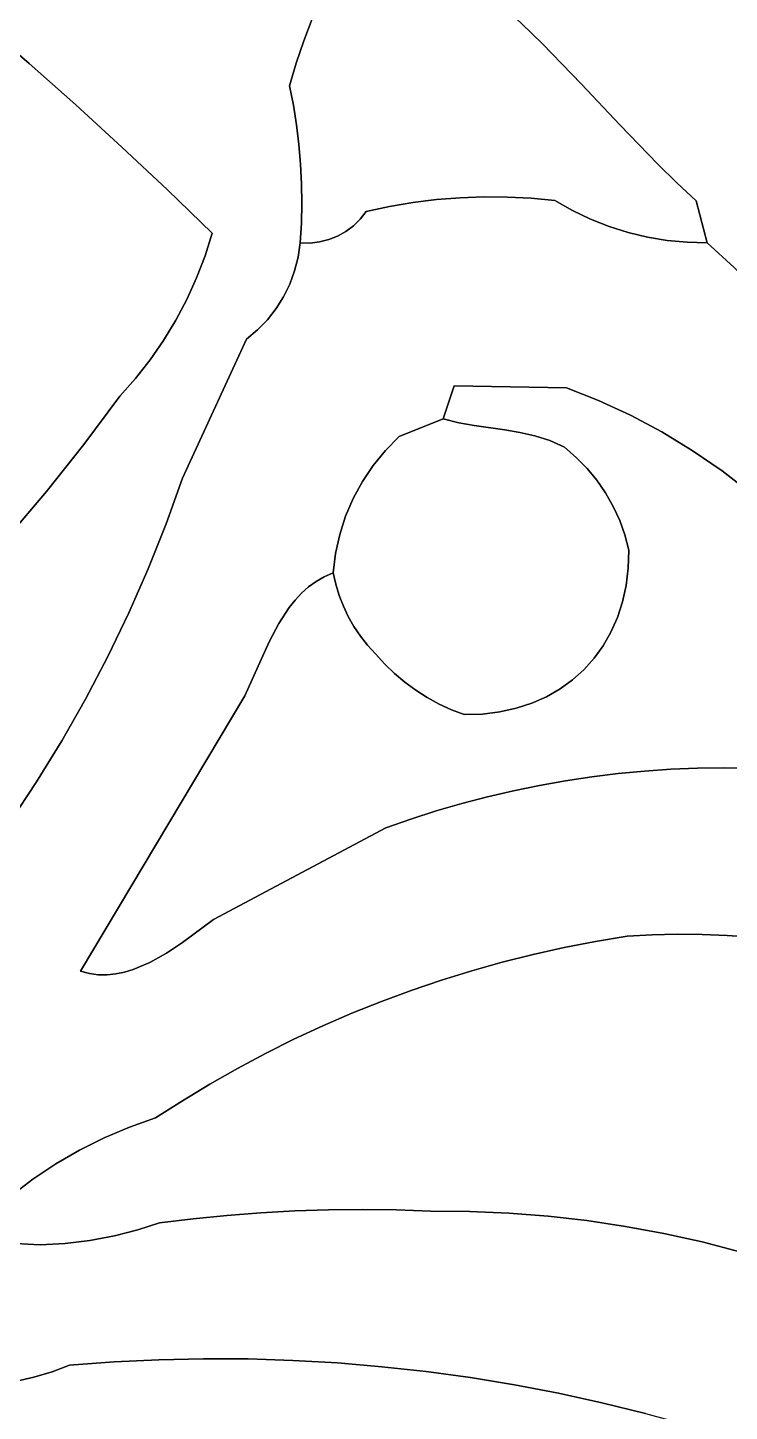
# Model space of a CAD drawing. Header units: inches. Extents: x 37.2 to 70.6, y 17.4 to 61.6.
# Drawn here: x 60.165 to 62.237, y 34.464 to 38.547 of the extents above; entities that cross this region are included whole.
import ezdxf

# ---------------------------------------------------------------- set-up
doc = ezdxf.new("R2010")
doc.units = ezdxf.units.IN
doc.layers.add('SURFACES_FOR_SKETCHUP', color=7, linetype='Continuous')

msp = doc.modelspace()

# ---------------------------------------------------------------- linework, layer by layer
at = {"layer": 'SURFACES_FOR_SKETCHUP'}
for points, invisible_edges in [([(61.6244, 38.5585), (61.6839, 38.5003), (61.976, 38.9131)], 10), ([(62.0384, 38.8634), (61.976, 38.9131), (61.6839, 38.5003)], 10), ([(62.0384, 38.8634), (61.6839, 38.5003), (62.1027, 38.8193)], 3), ([(61.6839, 38.5003), (61.8, 38.3805), (62.1027, 38.8193)], 10), ([(62.1355, 38.8001), (62.1027, 38.8193), (61.8, 38.3805)], 10), ([(62.1355, 38.8001), (61.8, 38.3805), (62.1687, 38.783)], 3), ([(62.2822, 38.6807), (62.1687, 38.783), (61.8, 38.3805)], 11), ([(60.169, 38.4414), (61.0618, 38.6996), (60.0293, 38.5617)], 3), ([(61.0618, 38.6996), (60.169, 38.4414), (61.0322, 38.6369)], 3), ([(61.8, 38.3805), (61.9136, 38.2603), (62.2822, 38.6807)], 10), ([(62.3314, 38.6073), (62.2822, 38.6807), (61.9136, 38.2603)], 10), ([(61.0322, 38.6369), (60.169, 38.4414), (61.005, 38.573)], 3), ([(61.005, 38.573), (60.9803, 38.5081), (61.5017, 38.6687)], 10), ([(61.5017, 38.6687), (60.9803, 38.5081), (61.3722, 38.0399)], 11), ([(61.5638, 38.6148), (61.5017, 38.6687), (61.3722, 38.0399)], 10), ([(61.6244, 38.5585), (61.5638, 38.6148), (61.3722, 38.0399)], 10), ([(62.3838, 38.5362), (62.3314, 38.6073), (61.9136, 38.2603)], 10), ([(60.169, 38.4414), (60.0293, 38.5617), (60.2203, 37.1788)], 10), ([(60.1057, 37.0433), (60.2203, 37.1788), (60.0293, 38.5617)], 10), ([(60.307, 38.3192), (61.005, 38.573), (60.169, 38.4414)], 3), ([(61.005, 38.573), (60.307, 38.3192), (60.9803, 38.5081)], 3), ([(61.442, 38.0455), (61.6244, 38.5585), (61.3722, 38.0399)], 3), ([(61.6244, 38.5585), (61.442, 38.0455), (61.6839, 38.5003)], 3), ([(60.9803, 38.5081), (60.307, 38.3192), (60.9581, 38.4422)], 3), ([(60.9581, 38.4422), (61.3027, 38.0312), (60.9803, 38.5081)], 3), ([(61.3027, 38.0312), (61.3722, 38.0399), (60.9803, 38.5081)], 10), ([(61.9136, 38.2603), (62.0261, 38.1441), (62.3838, 38.5362)], 10), ([(62.4394, 38.4676), (62.3838, 38.5362), (62.0261, 38.1441)], 10), ([(61.512, 38.0481), (61.6839, 38.5003), (61.442, 38.0455)], 3), ([(61.5821, 38.0475), (61.6839, 38.5003), (61.512, 38.0481)], 3), ([(61.6839, 38.5003), (61.5821, 38.0475), (61.8, 38.3805)], 3), ([(62.0261, 38.1441), (62.0823, 38.089), (62.4394, 38.4676)], 10), ([(62.498, 38.4016), (62.4394, 38.4676), (62.0823, 38.089)], 10), ([(60.2203, 37.1788), (60.331, 37.3175), (60.169, 38.4414)], 10), ([(60.307, 38.3192), (60.169, 38.4414), (60.331, 37.3175)], 10), ([(60.4432, 38.195), (60.9581, 38.4422), (60.307, 38.3192)], 3), ([(60.9581, 38.4422), (60.4432, 38.195), (60.9384, 38.3755)], 3), ([(60.9581, 38.4422), (60.9384, 38.3755), (60.9497, 38.3183)], 8), ([(60.9497, 38.3183), (61.3027, 38.0312), (60.9581, 38.4422)], 11), ([(62.0823, 38.089), (62.1389, 38.0366), (62.498, 38.4016)], 10), ([(62.5595, 38.3383), (62.498, 38.4016), (62.1389, 38.0366)], 10), ([(60.5776, 38.0689), (60.9384, 38.3755), (60.4432, 38.195)], 3), ([(60.9384, 38.3755), (60.5776, 38.0689), (60.9497, 38.3183)], 3), ([(61.6522, 38.0438), (61.8, 38.3805), (61.5821, 38.0475)], 3), ([(61.6522, 38.0438), (61.7221, 38.0371), (61.8, 38.3805)], 10), ([(61.9136, 38.2603), (61.8, 38.3805), (61.7221, 38.0371)], 10), ([(60.4432, 38.195), (60.307, 38.3192), (60.4376, 37.4595)], 10), ([(60.331, 37.3175), (60.4376, 37.4595), (60.307, 38.3192)], 10), ([(60.9497, 38.3183), (60.5776, 38.0689), (60.9588, 38.2608)], 3), ([(60.9588, 38.2608), (61.3027, 38.0312), (60.9497, 38.3183)], 3), ([(62.6239, 38.2777), (62.5595, 38.3383), (62.1389, 38.0366)], 10), ([(60.9588, 38.2608), (60.5776, 38.0689), (60.9659, 38.203)], 3), ([(60.9659, 38.203), (61.2335, 38.0194), (60.9588, 38.2608)], 3), ([(61.3027, 38.0312), (60.9588, 38.2608), (61.2335, 38.0194)], 3), ([(62.1389, 38.0366), (62.2512, 37.8397), (62.6239, 38.2777)], 11), ([(61.7221, 38.0371), (61.7737, 38.0079), (61.9136, 38.2603)], 10), ([(61.7737, 38.0079), (61.827, 37.9825), (61.9136, 38.2603)], 10), ([(62.0261, 38.1441), (61.9136, 38.2603), (61.827, 37.9825)], 10), ([(60.4376, 37.4595), (60.4838, 37.5121), (60.4432, 38.195)], 10), ([(60.4838, 37.5121), (60.5267, 37.5672), (60.4432, 38.195)], 10), ([(60.5663, 37.6245), (60.4432, 38.195), (60.5267, 37.5672)], 3), ([(60.5776, 38.0689), (60.4432, 38.195), (60.5663, 37.6245)], 10), ([(60.9659, 38.203), (60.5776, 38.0689), (60.9709, 38.145)], 3), ([(60.9709, 38.145), (61.1648, 38.0045), (60.9659, 38.203)], 3), ([(61.2335, 38.0194), (60.9659, 38.203), (61.1648, 38.0045)], 3), ([(60.7103, 37.9408), (60.9709, 38.145), (60.5776, 38.0689)], 3), ([(60.9709, 38.145), (60.7103, 37.9408), (60.9738, 38.0869)], 3), ([(60.9738, 38.0869), (61.1648, 38.0045), (60.9709, 38.145)], 3), ([(61.8819, 37.9609), (62.0261, 38.1441), (61.827, 37.9825)], 3), ([(61.938, 37.9432), (62.0261, 38.1441), (61.8819, 37.9609)], 3), ([(62.0261, 38.1441), (61.938, 37.9432), (62.0823, 38.089)], 3), ([(60.6023, 37.6841), (60.5776, 38.0689), (60.5663, 37.6245)], 3), ([(60.7103, 37.9408), (60.5776, 38.0689), (60.6889, 37.8741)], 2), ([(60.6349, 37.7456), (60.6638, 37.809), (60.5776, 38.0689)], 10), ([(60.6023, 37.6841), (60.6349, 37.7456), (60.5776, 38.0689)], 10), ([(60.6889, 37.8741), (60.5776, 38.0689), (60.6638, 37.809)], 3), ([(60.9738, 38.0869), (60.7103, 37.9408), (60.9747, 38.0287)], 3), ([(60.9747, 38.0287), (61.1648, 38.0045), (60.9738, 38.0869)], 3), ([(61.9952, 37.9294), (62.0823, 38.089), (61.938, 37.9432)], 3), ([(61.9952, 37.9294), (62.0533, 37.9196), (62.0823, 38.089)], 10), ([(62.0823, 38.089), (62.0533, 37.9196), (62.1389, 38.0366)], 3), ([(60.9747, 38.0287), (60.7103, 37.9408), (60.9734, 37.9705)], 3), ([(60.9734, 37.9705), (61.0798, 37.9322), (60.9747, 38.0287)], 3), ([(61.1042, 37.9457), (60.9747, 38.0287), (61.0798, 37.9322)], 3), ([(61.1268, 37.9624), (60.9747, 38.0287), (61.1042, 37.9457)], 3), ([(61.1471, 37.982), (60.9747, 38.0287), (61.1268, 37.9624)], 3), ([(61.1648, 38.0045), (60.9747, 38.0287), (61.1471, 37.982)], 3), ([(61.2335, 38.0194), (61.1471, 37.982), (61.1268, 37.9624)], 9), ([(61.1268, 37.9624), (61.4246, 37.4902), (61.2335, 38.0194)], 11), ([(61.2335, 38.0194), (61.1648, 38.0045), (61.1471, 37.982)], 8), ([(61.3027, 38.0312), (61.2335, 38.0194), (61.4246, 37.4902)], 10), ([(61.3722, 38.0399), (61.3027, 38.0312), (61.4246, 37.4902)], 10), ([(61.442, 38.0455), (61.3722, 38.0399), (61.4246, 37.4902)], 10), ([(61.512, 38.0481), (61.4246, 37.4902), (61.5821, 38.0475)], 3), ([(61.442, 38.0455), (61.4246, 37.4902), (61.512, 38.0481)], 3), ([(61.4246, 37.4902), (61.7564, 37.4843), (61.5821, 38.0475)], 10), ([(61.5821, 38.0475), (61.7564, 37.4843), (61.6522, 38.0438)], 3), ([(61.7737, 38.0079), (61.6522, 38.0438), (61.7564, 37.4843)], 11), ([(61.7737, 38.0079), (61.7221, 38.0371), (61.6522, 38.0438)], 8), ([(62.1121, 37.9139), (62.1389, 38.0366), (62.0533, 37.9196)], 3), ([(62.1713, 37.9123), (62.1389, 38.0366), (62.1121, 37.9139)], 2), ([(62.1389, 38.0366), (62.1713, 37.9123), (62.2512, 37.8397)], 8), ([(61.827, 37.9825), (61.7737, 38.0079), (61.7564, 37.4843)], 10), ([(61.8819, 37.9609), (61.827, 37.9825), (61.7564, 37.4843)], 10), ([(60.6889, 37.8741), (60.9534, 37.8299), (60.7103, 37.9408)], 3), ([(60.9734, 37.9705), (60.7103, 37.9408), (60.97, 37.9123)], 3), ([(60.9638, 37.8705), (60.7103, 37.9408), (60.9534, 37.8299)], 3), ([(60.97, 37.9123), (60.7103, 37.9408), (60.9638, 37.8705)], 3), ([(60.97, 37.9123), (60.9987, 37.9118), (60.9734, 37.9705)], 2), ([(60.9987, 37.9118), (61.0267, 37.9151), (60.9734, 37.9705)], 10), ([(61.0539, 37.9219), (60.9734, 37.9705), (61.0267, 37.9151)], 3), ([(61.0798, 37.9322), (60.9734, 37.9705), (61.0539, 37.9219)], 3), ([(61.0798, 37.9322), (61.4246, 37.4902), (61.1042, 37.9457)], 3), ([(61.1042, 37.9457), (61.4246, 37.4902), (61.1268, 37.9624)], 3), ([(61.8819, 37.9609), (61.7564, 37.4843), (61.938, 37.9432)], 3), ([(61.8509, 37.4471), (61.938, 37.9432), (61.7564, 37.4843)], 3), ([(61.938, 37.9432), (61.8509, 37.4471), (61.9952, 37.9294)], 3), ([(61.0539, 37.9219), (60.939, 37.7908), (61.0798, 37.9322)], 3), ([(61.4246, 37.4902), (61.0798, 37.9322), (60.939, 37.7908)], 11), ([(60.939, 37.7908), (61.0539, 37.9219), (60.9534, 37.8299)], 3), ([(61.0267, 37.9151), (60.9534, 37.8299), (61.0539, 37.9219)], 3), ([(60.9534, 37.8299), (61.0267, 37.9151), (60.9638, 37.8705)], 3), ([(60.9987, 37.9118), (60.9638, 37.8705), (61.0267, 37.9151)], 3), ([(60.9987, 37.9118), (60.97, 37.9123), (60.9638, 37.8705)], 8), ([(61.9952, 37.9294), (61.8509, 37.4471), (62.0533, 37.9196)], 3), ([(61.9447, 37.4037), (62.0533, 37.9196), (61.8509, 37.4471)], 3), ([(62.0533, 37.9196), (61.9447, 37.4037), (62.1121, 37.9139)], 3), ([(62.2512, 37.8397), (62.1121, 37.9139), (61.9447, 37.4037)], 11), ([(62.2512, 37.8397), (62.1713, 37.9123), (62.1121, 37.9139)], 8), ([(60.6638, 37.809), (60.8985, 37.7183), (60.6889, 37.8741)], 3), ([(60.939, 37.7908), (60.6889, 37.8741), (60.9206, 37.7535)], 3), ([(60.9206, 37.7535), (60.6889, 37.8741), (60.8985, 37.7183)], 3), ([(60.9534, 37.8299), (60.6889, 37.8741), (60.939, 37.7908)], 3), ([(62.2512, 37.8397), (61.9447, 37.4037), (62.3291, 37.7651)], 3), ([(60.6638, 37.809), (60.6349, 37.7456), (60.8113, 37.6281)], 10), ([(60.8437, 37.6553), (60.8728, 37.6854), (60.6638, 37.809)], 10), ([(60.8113, 37.6281), (60.8437, 37.6553), (60.6638, 37.809)], 10), ([(60.8985, 37.7183), (60.6638, 37.809), (60.8728, 37.6854)], 3), ([(60.939, 37.7908), (60.9206, 37.7535), (61.4246, 37.4902)], 10), ([(60.6349, 37.7456), (60.6023, 37.6841), (60.8113, 37.6281)], 10), ([(60.8985, 37.7183), (61.2622, 37.3409), (60.9206, 37.7535)], 3), ([(61.2622, 37.3409), (61.4246, 37.4902), (60.9206, 37.7535)], 11), ([(62.0371, 37.3544), (62.3291, 37.7651), (61.9447, 37.4037)], 3), ([(62.3291, 37.7651), (62.0371, 37.3544), (62.4049, 37.6885)], 3), ([(60.8985, 37.7183), (60.8728, 37.6854), (61.2622, 37.3409)], 10), ([(60.6023, 37.6841), (60.5663, 37.6245), (60.8113, 37.6281)], 10), ([(60.8437, 37.6553), (60.8113, 37.6281), (61.1853, 37.2556)], 10), ([(60.8728, 37.6854), (60.8437, 37.6553), (61.2216, 37.2999)], 10), ([(61.1853, 37.2556), (61.2216, 37.2999), (60.8437, 37.6553)], 10), ([(61.2216, 37.2999), (61.2622, 37.3409), (60.8728, 37.6854)], 10), ([(62.1276, 37.2995), (62.4049, 37.6885), (62.0371, 37.3544)], 3), ([(62.4049, 37.6885), (62.1276, 37.2995), (62.4785, 37.6101)], 3), ([(60.6223, 37.2178), (60.8113, 37.6281), (60.5267, 37.5672)], 10), ([(60.5663, 37.6245), (60.5267, 37.5672), (60.8113, 37.6281)], 10), ([(60.6223, 37.2178), (61.1535, 37.2082), (60.8113, 37.6281)], 3), ([(61.1535, 37.2082), (61.1853, 37.2556), (60.8113, 37.6281)], 10), ([(62.2156, 37.2391), (62.4785, 37.6101), (62.1276, 37.2995)], 3), ([(62.4785, 37.6101), (62.2156, 37.2391), (62.55, 37.5297)], 3), ([(60.5267, 37.5672), (60.4838, 37.5121), (60.6223, 37.2178)], 10), ([(62.3004, 37.1737), (62.55, 37.5297), (62.2156, 37.2391)], 3), ([(60.4838, 37.5121), (60.4376, 37.4595), (60.6223, 37.2178)], 10), ([(61.2622, 37.3409), (61.3921, 37.3928), (61.4246, 37.4902)], 8), ([(61.3921, 37.3928), (61.4378, 37.3813), (61.4246, 37.4902)], 2), ([(61.7564, 37.4843), (61.4246, 37.4902), (61.5737, 37.3601)], 10), ([(61.4378, 37.3813), (61.4834, 37.373), (61.4246, 37.4902)], 10), ([(61.4834, 37.373), (61.5737, 37.3601), (61.4246, 37.4902)], 10), ([(60.4376, 37.4595), (60.331, 37.3175), (60.6223, 37.2178)], 10), ([(61.7564, 37.4843), (61.5737, 37.3601), (61.6184, 37.3527)], 9), ([(61.7564, 37.4843), (61.6184, 37.3527), (61.6627, 37.3426)], 9), ([(61.7564, 37.4843), (61.6627, 37.3426), (61.7065, 37.3286)], 9), ([(61.7564, 37.4843), (61.7065, 37.3286), (61.7499, 37.309)], 9), ([(61.7564, 37.4843), (61.7499, 37.309), (61.8509, 37.4471)], 3), ([(61.7849, 37.2792), (61.8509, 37.4471), (61.7499, 37.309)], 3), ([(61.8509, 37.4471), (61.7849, 37.2792), (61.9447, 37.4037)], 3), ([(61.8169, 37.2467), (61.9447, 37.4037), (61.7849, 37.2792)], 3), ([(61.8459, 37.2116), (61.9447, 37.4037), (61.8169, 37.2467)], 3), ([(61.9447, 37.4037), (61.8459, 37.2116), (62.0371, 37.3544)], 3), ([(61.4834, 37.373), (61.1263, 37.1582), (61.5737, 37.3601)], 3), ([(61.1535, 37.2082), (61.1263, 37.1582), (61.4834, 37.373)], 10), ([(61.1853, 37.2556), (61.1535, 37.2082), (61.4834, 37.373)], 10), ([(61.1853, 37.2556), (61.4834, 37.373), (61.2216, 37.2999)], 3), ([(61.2622, 37.3409), (61.2216, 37.2999), (61.4378, 37.3813)], 10), ([(61.4378, 37.3813), (61.2216, 37.2999), (61.4834, 37.373)], 3), ([(61.4378, 37.3813), (61.3921, 37.3928), (61.2622, 37.3409)], 8), ([(61.1921, 36.6993), (61.5737, 37.3601), (61.104, 37.1058)], 11), ([(61.104, 37.1058), (61.5737, 37.3601), (61.1263, 37.1582)], 3), ([(61.1921, 36.6993), (61.2193, 36.6695), (61.5737, 37.3601)], 10), ([(61.2193, 36.6695), (61.2483, 36.6417), (61.5737, 37.3601)], 10), ([(61.9063, 36.8065), (61.5737, 37.3601), (61.2483, 36.6417)], 11), ([(61.9063, 36.8065), (61.9212, 36.8525), (61.5737, 37.3601)], 10), ([(61.8717, 37.1742), (61.5737, 37.3601), (61.9212, 36.8525)], 11), ([(61.5737, 37.3601), (61.8717, 37.1742), (61.6184, 37.3527)], 3), ([(61.6627, 37.3426), (61.6184, 37.3527), (61.8169, 37.2467)], 10), ([(61.8459, 37.2116), (61.8169, 37.2467), (61.6184, 37.3527)], 10), ([(61.8459, 37.2116), (61.6184, 37.3527), (61.8717, 37.1742)], 3), ([(61.7065, 37.3286), (61.6627, 37.3426), (61.7849, 37.2792)], 10), ([(61.8169, 37.2467), (61.7849, 37.2792), (61.6627, 37.3426)], 10), ([(61.7849, 37.2792), (61.7499, 37.309), (61.7065, 37.3286)], 8), ([(61.8717, 37.1742), (62.0371, 37.3544), (61.8459, 37.2116)], 3), ([(61.8942, 37.1347), (62.0371, 37.3544), (61.8717, 37.1742)], 3), ([(62.1276, 37.2995), (62.0371, 37.3544), (61.8942, 37.1347)], 10), ([(60.331, 37.3175), (60.2203, 37.1788), (60.5739, 37.0832)], 10), ([(60.5739, 37.0832), (60.6223, 37.2178), (60.331, 37.3175)], 10), ([(61.9132, 37.0934), (62.1276, 37.2995), (61.8942, 37.1347)], 3), ([(62.1276, 37.2995), (61.9132, 37.0934), (62.2156, 37.2391)], 3), ([(60.6223, 37.2178), (60.5739, 37.0832), (60.9736, 36.8785)], 10), ([(60.9736, 36.8785), (60.9942, 36.8968), (60.6223, 37.2178)], 10), ([(61.0866, 37.0515), (60.6223, 37.2178), (60.9942, 36.8968)], 11), ([(61.104, 37.1058), (60.6223, 37.2178), (61.0866, 37.0515)], 3), ([(61.1263, 37.1582), (60.6223, 37.2178), (61.104, 37.1058)], 3), ([(61.1535, 37.2082), (60.6223, 37.2178), (61.1263, 37.1582)], 3), ([(61.9286, 37.0504), (62.2156, 37.2391), (61.9132, 37.0934)], 3), ([(61.9403, 37.0059), (62.2156, 37.2391), (61.9286, 37.0504)], 3), ([(62.2156, 37.2391), (61.9403, 37.0059), (62.3004, 37.1737)], 3), ([(60.2203, 37.1788), (60.1057, 37.0433), (60.5211, 36.9506)], 10), ([(60.5211, 36.9506), (60.5739, 37.0832), (60.2203, 37.1788)], 10), ([(61.8717, 37.1742), (61.9212, 36.8525), (61.8942, 37.1347)], 3), ([(62.3004, 37.1737), (61.9384, 36.9523), (62.3816, 37.1033)], 3), ([(61.9384, 36.9523), (62.3004, 37.1737), (61.9403, 37.0059)], 3), ([(61.9132, 37.0934), (61.8942, 37.1347), (61.932, 36.9011)], 10), ([(61.9212, 36.8525), (61.932, 36.9011), (61.8942, 37.1347)], 10), ([(60.5211, 36.9506), (60.9374, 36.8365), (60.5739, 37.0832)], 3), ([(60.9548, 36.8583), (60.9736, 36.8785), (60.5739, 37.0832)], 10), ([(60.9548, 36.8583), (60.5739, 37.0832), (60.9374, 36.8365)], 3), ([(61.0866, 37.0515), (61.1477, 36.7515), (61.104, 37.1058)], 3), ([(61.1688, 36.7246), (61.104, 37.1058), (61.1477, 36.7515)], 3), ([(61.1921, 36.6993), (61.104, 37.1058), (61.1688, 36.7246)], 3), ([(61.9286, 37.0504), (61.9132, 37.0934), (61.9384, 36.9523)], 10), ([(61.932, 36.9011), (61.9384, 36.9523), (61.9132, 37.0934)], 10), ([(62.3816, 37.1033), (61.932, 36.9011), (62.4586, 37.0284)], 3), ([(61.932, 36.9011), (62.3816, 37.1033), (61.9384, 36.9523)], 3), ([(60.1057, 37.0433), (59.9872, 36.9113), (60.402, 36.692)], 10), ([(60.402, 36.692), (60.4637, 36.8202), (60.1057, 37.0433)], 10), ([(60.4637, 36.8202), (60.5211, 36.9506), (60.1057, 37.0433)], 10), ([(61.0866, 37.0515), (60.9942, 36.8968), (61.0744, 36.9955)], 3), ([(61.0866, 37.0515), (61.0744, 36.9955), (61.0972, 36.8402)], 10), ([(61.1286, 36.7798), (61.1477, 36.7515), (61.0866, 37.0515)], 10), ([(61.1118, 36.8094), (61.1286, 36.7798), (61.0866, 37.0515)], 10), ([(61.0972, 36.8402), (61.1118, 36.8094), (61.0866, 37.0515)], 10), ([(61.9384, 36.9523), (61.9403, 37.0059), (61.9286, 37.0504)], 8), ([(61.0165, 36.913), (61.0744, 36.9955), (60.9942, 36.8968)], 3), ([(61.0409, 36.9269), (61.0744, 36.9955), (61.0165, 36.913)], 3), ([(61.0409, 36.9269), (61.0674, 36.9383), (61.0744, 36.9955)], 8), ([(61.0674, 36.9383), (61.0749, 36.9047), (61.0744, 36.9955)], 2), ([(61.0849, 36.872), (61.0972, 36.8402), (61.0744, 36.9955)], 10), ([(61.0749, 36.9047), (61.0849, 36.872), (61.0744, 36.9955)], 10), ([(62.4586, 37.0284), (61.9212, 36.8525), (62.5308, 36.9492)], 3), ([(61.9212, 36.8525), (62.4586, 37.0284), (61.932, 36.9011)], 3), ([(60.4637, 36.8202), (60.8792, 36.737), (60.5211, 36.9506)], 3), ([(60.9064, 36.7887), (60.5211, 36.9506), (60.8792, 36.737)], 3), ([(60.9374, 36.8365), (60.5211, 36.9506), (60.9064, 36.7887)], 3), ([(61.0165, 36.913), (61.0749, 36.9047), (61.0409, 36.9269)], 3), ([(61.0674, 36.9383), (61.0409, 36.9269), (61.0749, 36.9047)], 2), ([(62.2211, 36.363), (62.5308, 36.9492), (61.9212, 36.8525)], 11), ([(62.2996, 36.362), (62.5308, 36.9492), (62.2211, 36.363)], 3), ([(59.9872, 36.9113), (59.865, 36.7827), (60.336, 36.5661)], 10), ([(60.336, 36.5661), (60.402, 36.692), (59.9872, 36.9113)], 10), ([(60.9736, 36.8785), (60.9548, 36.8583), (61.0972, 36.8402)], 10), ([(60.9942, 36.8968), (60.9736, 36.8785), (61.0849, 36.872)], 10), ([(61.0972, 36.8402), (61.0849, 36.872), (60.9736, 36.8785)], 10), ([(61.0165, 36.913), (60.9942, 36.8968), (61.0849, 36.872)], 10), ([(61.0849, 36.872), (61.0749, 36.9047), (61.0165, 36.913)], 10), ([(60.9064, 36.7887), (61.1118, 36.8094), (60.9374, 36.8365)], 3), ([(60.9548, 36.8583), (60.9374, 36.8365), (61.0972, 36.8402)], 10), ([(61.1118, 36.8094), (61.0972, 36.8402), (60.9374, 36.8365)], 10), ([(62.2211, 36.363), (61.9212, 36.8525), (61.9063, 36.8065)], 9), ([(60.402, 36.692), (60.8063, 36.576), (60.4637, 36.8202)], 3), ([(60.8792, 36.737), (60.4637, 36.8202), (60.8544, 36.6832)], 3), ([(60.8544, 36.6832), (60.4637, 36.8202), (60.8063, 36.576)], 3), ([(61.1286, 36.7798), (61.1118, 36.8094), (60.9064, 36.7887)], 10), ([(61.8873, 36.7634), (61.9063, 36.8065), (61.2483, 36.6417)], 10), ([(61.8873, 36.7634), (62.1427, 36.362), (61.9063, 36.8065)], 3), ([(62.2211, 36.363), (61.9063, 36.8065), (62.1427, 36.362)], 3), ([(59.865, 36.7827), (59.7391, 36.6578), (60.2658, 36.4427)], 10), ([(60.2658, 36.4427), (60.336, 36.5661), (59.865, 36.7827)], 10), ([(60.8792, 36.737), (60.8544, 36.6832), (61.1477, 36.7515)], 10), ([(61.1477, 36.7515), (60.8544, 36.6832), (61.1688, 36.7246)], 3), ([(60.8792, 36.737), (61.1286, 36.7798), (60.9064, 36.7887)], 3), ([(61.1477, 36.7515), (61.1286, 36.7798), (60.8792, 36.737)], 10), ([(61.8644, 36.7233), (61.8873, 36.7634), (61.2483, 36.6417)], 10), ([(61.8644, 36.7233), (62.1427, 36.362), (61.8873, 36.7634)], 3), ([(61.1688, 36.7246), (60.8544, 36.6832), (61.1921, 36.6993)], 3), ([(61.8378, 36.6863), (61.8644, 36.7233), (61.2483, 36.6417)], 10), ([(61.8378, 36.6863), (62.0644, 36.3588), (61.8644, 36.7233)], 3), ([(62.1427, 36.362), (61.8644, 36.7233), (62.0644, 36.3588)], 3), ([(60.336, 36.5661), (60.8063, 36.576), (60.402, 36.692)], 3), ([(60.8063, 36.576), (61.1921, 36.6993), (60.8544, 36.6832)], 3), ([(61.1921, 36.6993), (60.8063, 36.576), (61.2193, 36.6695)], 3), ([(61.2193, 36.6695), (60.8063, 36.576), (61.2483, 36.6417)], 3), ([(61.8378, 36.6863), (61.2483, 36.6417), (61.8076, 36.6527)], 3), ([(61.8076, 36.6527), (61.9862, 36.3535), (61.8378, 36.6863)], 3), ([(62.0644, 36.3588), (61.8378, 36.6863), (61.9862, 36.3535)], 3), ([(60.113, 36.2037), (60.1915, 36.3219), (59.7391, 36.6578)], 10), ([(60.1915, 36.3219), (60.2658, 36.4427), (59.7391, 36.6578)], 10), ([(61.2225, 36.1858), (61.2483, 36.6417), (60.8063, 36.576)], 11), ([(61.2483, 36.6417), (61.2225, 36.1858), (61.279, 36.6159)], 3), ([(61.2483, 36.6417), (61.279, 36.6159), (61.8076, 36.6527)], 10), ([(61.7739, 36.6225), (61.8076, 36.6527), (61.279, 36.6159)], 10), ([(61.7739, 36.6225), (61.9082, 36.3461), (61.8076, 36.6527)], 3), ([(61.9862, 36.3535), (61.8076, 36.6527), (61.9082, 36.3461)], 3), ([(61.279, 36.6159), (61.2225, 36.1858), (61.3113, 36.5922)], 3), ([(61.2968, 36.2119), (61.3113, 36.5922), (61.2225, 36.1858)], 3), ([(61.737, 36.5958), (61.7739, 36.6225), (61.279, 36.6159)], 10), ([(61.6969, 36.573), (61.737, 36.5958), (61.279, 36.6159)], 10), ([(61.6538, 36.554), (61.6969, 36.573), (61.279, 36.6159)], 10), ([(61.279, 36.6159), (61.3113, 36.5922), (61.6538, 36.554)], 10), ([(61.3113, 36.5922), (61.2968, 36.2119), (61.3451, 36.5707)], 3), ([(61.6078, 36.539), (61.6538, 36.554), (61.3113, 36.5922)], 10), ([(61.3451, 36.5707), (61.6078, 36.539), (61.3113, 36.5922)], 3), ([(61.6969, 36.573), (61.8305, 36.3366), (61.737, 36.5958)], 3), ([(61.737, 36.5958), (61.8305, 36.3366), (61.7739, 36.6225)], 3), ([(61.9082, 36.3461), (61.7739, 36.6225), (61.8305, 36.3366)], 3), ([(60.8063, 36.576), (60.1915, 36.3219), (60.3207, 35.7629)], 3), ([(60.1915, 36.3219), (60.8063, 36.576), (60.2658, 36.4427)], 3), ([(60.2658, 36.4427), (60.8063, 36.576), (60.336, 36.5661)], 3), ([(60.3207, 35.7629), (60.6222, 35.8477), (60.8063, 36.576)], 3), ([(60.7134, 35.9157), (60.8063, 36.576), (60.6222, 35.8477)], 3), ([(60.7134, 35.9157), (61.2225, 36.1858), (60.8063, 36.576)], 10), ([(61.3451, 36.5707), (61.2968, 36.2119), (61.3803, 36.5514)], 3), ([(61.3716, 36.2359), (61.3803, 36.5514), (61.2968, 36.2119)], 3), ([(61.3451, 36.5707), (61.3803, 36.5514), (61.5591, 36.5283)], 10), ([(61.5591, 36.5283), (61.6078, 36.539), (61.3451, 36.5707)], 10), ([(61.3803, 36.5514), (61.3716, 36.2359), (61.4167, 36.5345)], 3), ([(61.5079, 36.5219), (61.5591, 36.5283), (61.3803, 36.5514)], 10), ([(61.4167, 36.5345), (61.5079, 36.5219), (61.3803, 36.5514)], 3), ([(61.6078, 36.539), (61.676, 36.3113), (61.6538, 36.554)], 3), ([(61.6538, 36.554), (61.7531, 36.325), (61.6969, 36.573)], 3), ([(61.7531, 36.325), (61.6538, 36.554), (61.676, 36.3113)], 3), ([(61.8305, 36.3366), (61.6969, 36.573), (61.7531, 36.325)], 3), ([(61.447, 36.2578), (61.4167, 36.5345), (61.3716, 36.2359)], 3), ([(61.4167, 36.5345), (61.447, 36.2578), (61.4543, 36.52)], 3), ([(61.4167, 36.5345), (61.4543, 36.52), (61.5079, 36.5219)], 8), ([(61.5229, 36.2777), (61.4543, 36.52), (61.447, 36.2578)], 3), ([(61.4543, 36.52), (61.5229, 36.2777), (61.5079, 36.5219)], 3), ([(61.5079, 36.5219), (61.5992, 36.2956), (61.5591, 36.5283)], 3), ([(61.5992, 36.2956), (61.5079, 36.5219), (61.5229, 36.2777)], 3), ([(61.5591, 36.5283), (61.5992, 36.2956), (61.6078, 36.539)], 3), ([(61.676, 36.3113), (61.6078, 36.539), (61.5992, 36.2956)], 3), ([(61.8305, 36.3366), (61.9351, 35.866), (61.9082, 36.3461)], 3), ([(61.9082, 36.3461), (62.009, 35.8704), (61.9862, 36.3535)], 3), ([(62.009, 35.8704), (61.9082, 36.3461), (61.9351, 35.866)], 3), ([(61.9862, 36.3535), (62.083, 35.8723), (62.0644, 36.3588)], 3), ([(62.083, 35.8723), (61.9862, 36.3535), (62.009, 35.8704)], 3), ([(62.0644, 36.3588), (62.083, 35.8723), (62.1427, 36.362)], 3), ([(62.157, 35.8717), (62.1427, 36.362), (62.083, 35.8723)], 3), ([(62.1427, 36.362), (62.157, 35.8717), (62.2211, 36.363)], 3), ([(62.2308, 35.8686), (62.2211, 36.363), (62.157, 35.8717)], 3), ([(62.2211, 36.363), (62.2308, 35.8686), (62.2996, 36.362)], 3), ([(62.3046, 35.863), (62.2996, 36.362), (62.2308, 35.8686)], 3), ([(60.113, 36.2037), (60.3207, 35.7629), (60.1915, 36.3219)], 3), ([(61.5992, 36.2956), (61.7496, 35.8327), (61.676, 36.3113)], 3), ([(61.7531, 36.325), (61.676, 36.3113), (61.842, 35.8506)], 10), ([(61.7496, 35.8327), (61.842, 35.8506), (61.676, 36.3113)], 10), ([(61.8305, 36.3366), (61.7531, 36.325), (61.842, 35.8506)], 10), ([(61.842, 35.8506), (61.9351, 35.866), (61.8305, 36.3366)], 10), ([(61.5229, 36.2777), (61.447, 36.2578), (61.5666, 35.7894)], 10), ([(61.5992, 36.2956), (61.5229, 36.2777), (61.6578, 35.8123)], 10), ([(61.5666, 35.7894), (61.6578, 35.8123), (61.5229, 36.2777)], 10), ([(61.6578, 35.8123), (61.7496, 35.8327), (61.5992, 36.2956)], 10), ([(61.3716, 36.2359), (61.2968, 36.2119), (61.4762, 35.7641)], 10), ([(61.447, 36.2578), (61.3716, 36.2359), (61.5666, 35.7894)], 10), ([(61.4762, 35.7641), (61.5666, 35.7894), (61.3716, 36.2359)], 10), ([(60.0306, 36.0882), (60.3207, 35.7629), (60.113, 36.2037)], 3), ([(60.7134, 35.9157), (61.1226, 35.6388), (61.2225, 36.1858)], 3), ([(61.2096, 35.6737), (61.2225, 36.1858), (61.1226, 35.6388)], 3), ([(61.2976, 35.7062), (61.2225, 36.1858), (61.2096, 35.6737)], 3), ([(61.2968, 36.2119), (61.2225, 36.1858), (61.3865, 35.7363)], 10), ([(61.3865, 35.7363), (61.2225, 36.1858), (61.2976, 35.7062)], 3), ([(61.4762, 35.7641), (61.2968, 36.2119), (61.3865, 35.7363)], 3), ([(59.9442, 35.9757), (60.3207, 35.7629), (60.0306, 36.0882)], 3), ([(59.854, 35.8661), (60.3207, 35.7629), (59.9442, 35.9757)], 3), ([(60.6222, 35.8477), (60.8673, 35.5201), (60.7134, 35.9157)], 3), ([(60.9513, 35.562), (60.7134, 35.9157), (60.8673, 35.5201)], 3), ([(61.0364, 35.6015), (60.7134, 35.9157), (60.9513, 35.562)], 3), ([(61.1226, 35.6388), (60.7134, 35.9157), (61.0364, 35.6015)], 3), ([(59.7599, 35.7595), (60.3207, 35.7629), (59.854, 35.8661)], 3), ([(61.842, 35.8506), (61.9305, 35.0098), (61.9351, 35.866)], 3), ([(62.0439, 34.9888), (62.083, 35.8723), (61.9305, 35.0098)], 3), ([(62.009, 35.8704), (61.9305, 35.0098), (62.083, 35.8723)], 3), ([(61.9351, 35.866), (61.9305, 35.0098), (62.009, 35.8704)], 3), ([(62.083, 35.8723), (62.0439, 34.9888), (62.157, 35.8717)], 3), ([(62.157, 35.8717), (62.0439, 34.9888), (62.2308, 35.8686)], 3), ([(62.1563, 34.9639), (62.2308, 35.8686), (62.0439, 34.9888)], 3), ([(62.2308, 35.8686), (62.1563, 34.9639), (62.3046, 35.863)], 3), ([(62.3046, 35.863), (62.1563, 34.9639), (62.3781, 35.8549)], 3), ([(62.2678, 34.9351), (62.3781, 35.8549), (62.1563, 34.9639)], 3), ([(60.6222, 35.8477), (60.3207, 35.7629), (60.5747, 35.816)], 3), ([(60.5747, 35.816), (60.3207, 35.7629), (60.5261, 35.7886)], 3), ([(60.5261, 35.7886), (60.7843, 35.4759), (60.5747, 35.816)], 3), ([(60.5747, 35.816), (60.7843, 35.4759), (60.6222, 35.8477)], 3), ([(60.8673, 35.5201), (60.6222, 35.8477), (60.7843, 35.4759)], 3), ([(61.5666, 35.7894), (61.7017, 35.04), (61.6578, 35.8123)], 3), ([(61.6578, 35.8123), (61.7017, 35.04), (61.7496, 35.8327)], 3), ([(61.8164, 35.0269), (61.7496, 35.8327), (61.7017, 35.04)], 3), ([(61.7496, 35.8327), (61.8164, 35.0269), (61.842, 35.8506)], 3), ([(61.9305, 35.0098), (61.842, 35.8506), (61.8164, 35.0269)], 3), ([(60.5261, 35.7886), (60.3207, 35.7629), (60.4764, 35.7675)], 3), ([(60.4764, 35.7675), (60.7025, 35.4294), (60.5261, 35.7886)], 3), ([(60.7843, 35.4759), (60.5261, 35.7886), (60.7025, 35.4294)], 3), ([(61.4762, 35.7641), (61.5863, 35.0491), (61.5666, 35.7894)], 3), ([(61.7017, 35.04), (61.5666, 35.7894), (61.5863, 35.0491)], 3), ([(59.7599, 35.7595), (59.6622, 35.6562), (60.1807, 35.1492)], 10), ([(60.3207, 35.7629), (59.7599, 35.7595), (60.2482, 35.194)], 11), ([(60.1807, 35.1492), (60.2482, 35.194), (59.7599, 35.7595)], 10), ([(60.2482, 35.194), (60.3183, 35.2347), (60.3207, 35.7629)], 10), ([(60.3207, 35.7629), (60.3183, 35.2347), (60.3909, 35.2709)], 9), ([(60.4764, 35.7675), (60.3207, 35.7629), (60.4511, 35.76)], 3), ([(60.3207, 35.7629), (60.3909, 35.2709), (60.3473, 35.7561)], 3), ([(60.4256, 35.7549), (60.3207, 35.7629), (60.3997, 35.7523)], 3), ([(60.3736, 35.7526), (60.3997, 35.7523), (60.3207, 35.7629)], 10), ([(60.3207, 35.7629), (60.3473, 35.7561), (60.3736, 35.7526)], 8), ([(60.4511, 35.76), (60.3207, 35.7629), (60.4256, 35.7549)], 3), ([(60.3473, 35.7561), (60.3909, 35.2709), (60.3736, 35.7526)], 3), ([(60.4657, 35.3027), (60.3736, 35.7526), (60.3909, 35.2709)], 3), ([(60.3736, 35.7526), (60.4657, 35.3027), (60.3997, 35.7523)], 3), ([(60.3997, 35.7523), (60.5426, 35.3298), (60.4256, 35.7549)], 3), ([(60.5426, 35.3298), (60.3997, 35.7523), (60.4657, 35.3027)], 3), ([(60.4256, 35.7549), (60.6219, 35.3807), (60.4511, 35.76)], 3), ([(60.6219, 35.3807), (60.4256, 35.7549), (60.5426, 35.3298)], 3), ([(60.4511, 35.76), (60.6219, 35.3807), (60.4764, 35.7675)], 3), ([(60.7025, 35.4294), (60.4764, 35.7675), (60.6219, 35.3807)], 3), ([(61.2976, 35.7062), (61.4706, 35.0541), (61.3865, 35.7363)], 3), ([(61.3865, 35.7363), (61.4706, 35.0541), (61.4762, 35.7641)], 3), ([(61.5863, 35.0491), (61.4762, 35.7641), (61.4706, 35.0541)], 3), ([(61.2096, 35.6737), (61.3544, 35.0552), (61.2976, 35.7062)], 3), ([(61.4706, 35.0541), (61.2976, 35.7062), (61.3544, 35.0552)], 3), ([(60.116, 35.1001), (60.1807, 35.1492), (59.6622, 35.6562)], 10), ([(61.1226, 35.6388), (61.2542, 35.0586), (61.2096, 35.6737)], 3), ([(61.3544, 35.0552), (61.2096, 35.6737), (61.2542, 35.0586)], 3), ([(61.0364, 35.6015), (61.1539, 35.0598), (61.1226, 35.6388)], 3), ([(61.2542, 35.0586), (61.1226, 35.6388), (61.1539, 35.0598)], 3), ([(60.9513, 35.562), (61.1539, 35.0598), (61.0364, 35.6015)], 3), ([(60.8673, 35.5201), (61.0537, 35.0588), (60.9513, 35.562)], 3), ([(61.1539, 35.0598), (60.9513, 35.562), (61.0537, 35.0588)], 3), ([(60.7843, 35.4759), (60.9535, 35.0555), (60.8673, 35.5201)], 3), ([(61.0537, 35.0588), (60.8673, 35.5201), (60.9535, 35.0555)], 3), ([(60.7025, 35.4294), (60.8534, 35.05), (60.7843, 35.4759)], 3), ([(60.9535, 35.0555), (60.7843, 35.4759), (60.8534, 35.05)], 3), ([(60.6219, 35.3807), (60.7535, 35.0422), (60.7025, 35.4294)], 3), ([(60.8534, 35.05), (60.7025, 35.4294), (60.7535, 35.0422)], 3), ([(60.5426, 35.3298), (60.6537, 35.0322), (60.6219, 35.3807)], 3), ([(60.7535, 35.0422), (60.6219, 35.3807), (60.6537, 35.0322)], 3), ([(60.5426, 35.3298), (60.4657, 35.3027), (60.5541, 35.0199)], 10), ([(60.6537, 35.0322), (60.5426, 35.3298), (60.5541, 35.0199)], 3), ([(60.4657, 35.3027), (60.3909, 35.2709), (60.5541, 35.0199)], 10), ([(60.3183, 35.2347), (60.4211, 34.982), (60.3909, 35.2709)], 3), ([(60.49, 34.9996), (60.3909, 35.2709), (60.4211, 34.982)], 3), ([(60.49, 34.9996), (60.5541, 35.0199), (60.3909, 35.2709)], 10), ([(60.2482, 35.194), (60.349, 34.9681), (60.3183, 35.2347)], 3), ([(60.4211, 34.982), (60.3183, 35.2347), (60.349, 34.9681)], 3), ([(60.1807, 35.1492), (60.2754, 34.9589), (60.2482, 35.194)], 3), ([(60.349, 34.9681), (60.2482, 35.194), (60.2754, 34.9589)], 3), ([(60.1807, 35.1492), (60.116, 35.1001), (60.2017, 34.9555)], 10), ([(60.2754, 34.9589), (60.1807, 35.1492), (60.2017, 34.9555)], 3), ([(60.1295, 34.9589), (60.2017, 34.9555), (60.116, 35.1001)], 10), ([(60.6537, 35.0322), (60.6844, 34.6193), (60.7535, 35.0422)], 3), ([(60.8163, 34.6185), (60.7535, 35.0422), (60.6844, 34.6193)], 3), ([(60.8534, 35.05), (60.7535, 35.0422), (60.8163, 34.6185)], 10), ([(60.9481, 34.6144), (60.8534, 35.05), (60.8163, 34.6185)], 3), ([(60.9535, 35.0555), (60.8534, 35.05), (60.9481, 34.6144)], 10), ([(61.0537, 35.0588), (60.9535, 35.0555), (60.9481, 34.6144)], 10), ([(61.0797, 34.6068), (61.0537, 35.0588), (60.9481, 34.6144)], 3), ([(61.1539, 35.0598), (61.0537, 35.0588), (61.0797, 34.6068)], 10), ([(61.0797, 34.6068), (61.211, 34.5958), (61.1539, 35.0598)], 10), ([(61.2542, 35.0586), (61.1539, 35.0598), (61.211, 34.5958)], 10), ([(61.3544, 35.0552), (61.2542, 35.0586), (61.211, 34.5958)], 10), ([(61.342, 34.5813), (61.3544, 35.0552), (61.211, 34.5958)], 3), ([(61.3544, 35.0552), (61.342, 34.5813), (61.4706, 35.0541)], 3), ([(61.4725, 34.5634), (61.4706, 35.0541), (61.342, 34.5813)], 3), ([(61.4706, 35.0541), (61.4725, 34.5634), (61.5863, 35.0491)], 3), ([(61.6025, 34.5422), (61.5863, 35.0491), (61.4725, 34.5634)], 3), ([(61.5863, 35.0491), (61.6025, 34.5422), (61.7017, 35.04)], 3), ([(61.6025, 34.5422), (61.732, 34.5175), (61.7017, 35.04)], 10), ([(61.8164, 35.0269), (61.7017, 35.04), (61.732, 34.5175)], 10), ([(60.4211, 34.982), (60.5523, 34.6165), (60.49, 34.9996)], 3), ([(60.49, 34.9996), (60.5523, 34.6165), (60.5541, 35.0199)], 3), ([(60.6844, 34.6193), (60.5541, 35.0199), (60.5523, 34.6165)], 3), ([(60.5541, 35.0199), (60.6844, 34.6193), (60.6537, 35.0322)], 3), ([(61.9305, 35.0098), (61.8164, 35.0269), (61.732, 34.5175)], 10), ([(61.732, 34.5175), (61.8609, 34.4894), (61.9305, 35.0098)], 10), ([(62.0439, 34.9888), (61.9305, 35.0098), (61.8609, 34.4894)], 10), ([(60.1837, 34.5648), (60.1295, 34.9589), (60.128, 34.5523)], 3), ([(60.1295, 34.9589), (60.2373, 34.5807), (60.2017, 34.9555)], 3), ([(60.2373, 34.5807), (60.1295, 34.9589), (60.1837, 34.5648)], 3), ([(60.2017, 34.9555), (60.2882, 34.6006), (60.2754, 34.9589)], 3), ([(60.2882, 34.6006), (60.2017, 34.9555), (60.2373, 34.5807)], 3), ([(60.2754, 34.9589), (60.2882, 34.6006), (60.349, 34.9681)], 3), ([(60.4202, 34.6103), (60.349, 34.9681), (60.2882, 34.6006)], 3), ([(60.349, 34.9681), (60.4202, 34.6103), (60.4211, 34.982)], 3), ([(60.5523, 34.6165), (60.4211, 34.982), (60.4202, 34.6103)], 3), ([(61.8609, 34.4894), (61.989, 34.458), (62.0439, 34.9888)], 10), ([(62.1563, 34.9639), (62.0439, 34.9888), (61.989, 34.458)], 10), ([(61.989, 34.458), (62.1164, 34.4232), (62.1563, 34.9639)], 10), ([(62.2678, 34.9351), (62.1563, 34.9639), (62.1164, 34.4232)], 10), ([(62.3783, 34.9025), (62.2678, 34.9351), (62.1164, 34.4232)], 10), ([(62.1164, 34.4232), (62.243, 34.385), (62.3783, 34.9025)], 10), ([(60.2373, 34.5807), (60.3086, 34.2555), (60.2882, 34.6006)], 3), ([(60.2882, 34.6006), (60.3086, 34.2555), (60.4202, 34.6103)], 3), ([(60.3927, 34.2376), (60.4202, 34.6103), (60.3086, 34.2555)], 3), ([(60.3927, 34.2376), (60.4899, 34.2111), (60.4202, 34.6103)], 10), ([(60.5523, 34.6165), (60.4202, 34.6103), (60.4899, 34.2111)], 10), ([(60.4899, 34.2111), (60.5861, 34.1818), (60.5523, 34.6165)], 10), ([(60.6844, 34.6193), (60.5523, 34.6165), (60.5861, 34.1818)], 10), ([(60.5861, 34.1818), (60.6814, 34.1496), (60.6844, 34.6193)], 10), ([(60.8163, 34.6185), (60.6844, 34.6193), (60.6814, 34.1496)], 10), ([(60.6814, 34.1496), (60.7756, 34.1146), (60.8163, 34.6185)], 10), ([(60.9481, 34.6144), (60.8163, 34.6185), (60.7756, 34.1146)], 10), ([(60.7756, 34.1146), (60.8688, 34.0769), (60.9481, 34.6144)], 10), ([(61.0797, 34.6068), (60.9481, 34.6144), (60.8688, 34.0769)], 10), ([(60.8688, 34.0769), (60.9608, 34.0363), (61.0797, 34.6068)], 10), ([(61.211, 34.5958), (61.0797, 34.6068), (60.9608, 34.0363)], 10), ([(60.9608, 34.0363), (61.0516, 33.9931), (61.211, 34.5958)], 10), ([(61.342, 34.5813), (61.211, 34.5958), (61.0516, 33.9931)], 10), ([(60.128, 34.5523), (60.139, 34.2836), (60.1837, 34.5648)], 3), ([(60.224, 34.2709), (60.1837, 34.5648), (60.139, 34.2836)], 3), ([(60.1837, 34.5648), (60.224, 34.2709), (60.2373, 34.5807)], 3), ([(60.3086, 34.2555), (60.2373, 34.5807), (60.224, 34.2709)], 3), ([(61.0516, 33.9931), (61.1411, 33.9471), (61.342, 34.5813)], 10), ([(61.4725, 34.5634), (61.342, 34.5813), (61.1411, 33.9471)], 10), ([(61.4725, 34.5634), (61.1411, 33.9471), (61.6025, 34.5422)], 3), ([(61.1411, 33.9471), (61.5226, 33.7052), (61.6025, 34.5422)], 10), ([(61.732, 34.5175), (61.6025, 34.5422), (61.5226, 33.7052)], 10), ([(61.732, 34.5175), (61.5226, 33.7052), (61.8609, 34.4894)], 3), ([(61.8609, 34.4894), (61.5226, 33.7052), (61.989, 34.458)], 3)]:
    msp.add_3dface(points, dxfattribs=dict(at, invisible_edges=invisible_edges))

doc.saveas('drawing.dxf')
